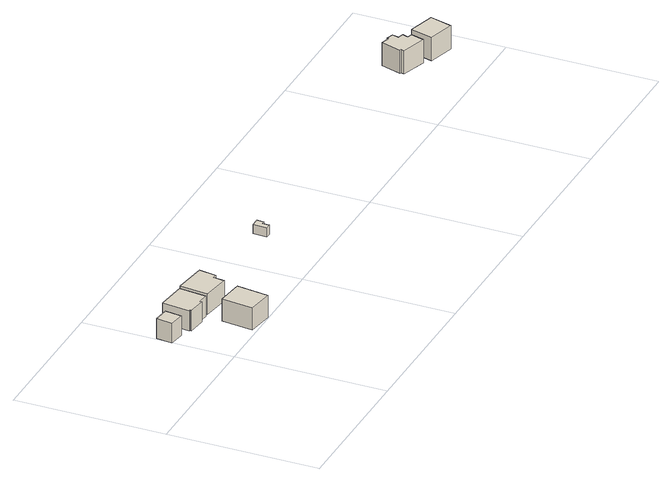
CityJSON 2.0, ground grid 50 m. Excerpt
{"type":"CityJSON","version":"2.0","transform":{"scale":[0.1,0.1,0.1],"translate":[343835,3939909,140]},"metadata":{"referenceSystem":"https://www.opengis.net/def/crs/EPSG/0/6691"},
"CityObjects":{
"building1":{"type":"Building","attributes":{"measuredHeight":7.3,"BuildingIDAttribute.prefecture":"14","BuildingIDAttribute.city":"14151","BuildingDetailAttribute.surveyYear":2015},"geometry":[{"type":"Solid","lod":"1","boundaries":[[[[0,1,2,3]],[[2,4,5,3]],[[1,6,4,2]],[[0,7,6,1]],[[3,5,7,0]],[[4,6,7,5]]]]}]},
"building2":{"type":"Building","attributes":{"usage":"411","measuredHeight":8.9,"storeysAboveGround":2,"BuildingIDAttribute.prefecture":"14","BuildingIDAttribute.city":"14151","BuildingDetailAttribute.totalFloorArea":161.95,"BuildingDetailAttribute.buildingFootprintArea":80.97,"BuildingDetailAttribute.buildingStructureType":"601","BuildingDetailAttribute.buildingStructureOrgType":"1","BuildingDetailAttribute.orgUsage":"10","BuildingDetailAttribute.surveyYear":2015},"geometry":[{"type":"Solid","lod":"1","boundaries":[[[[8,9,10,11,12,13,14,15]],[[14,16,17,15]],[[13,18,16,14]],[[12,19,18,13]],[[11,20,19,12]],[[10,21,20,11]],[[9,22,21,10]],[[8,23,22,9]],[[15,17,23,8]],[[16,18,19,20,21,22,23,17]]]]}]},
"building3":{"type":"Building","attributes":{"usage":"411","measuredHeight":9.8,"storeysAboveGround":2,"BuildingIDAttribute.prefecture":"14","BuildingIDAttribute.city":"14151","BuildingDetailAttribute.totalFloorArea":160.88,"BuildingDetailAttribute.buildingFootprintArea":80.44,"BuildingDetailAttribute.buildingStructureType":"601","BuildingDetailAttribute.buildingStructureOrgType":"1","BuildingDetailAttribute.orgUsage":"10","BuildingDetailAttribute.surveyYear":2015,"BuildingLandSlideRiskAttribute.description":"1","BuildingLandSlideRiskAttribute.areaType":"1"},"geometry":[{"type":"Solid","lod":"1","boundaries":[[[[24,25,26,27]],[[26,28,29,27]],[[25,30,28,26]],[[24,31,30,25]],[[27,29,31,24]],[[28,30,31,29]]]]}]},
"building4":{"type":"Building","attributes":{"usage":"411","measuredHeight":8,"storeysAboveGround":2,"BuildingIDAttribute.prefecture":"14","BuildingIDAttribute.city":"14151","BuildingDetailAttribute.totalFloorArea":166.86,"BuildingDetailAttribute.buildingFootprintArea":83.43,"BuildingDetailAttribute.buildingStructureType":"601","BuildingDetailAttribute.buildingStructureOrgType":"1","BuildingDetailAttribute.orgUsage":"10","BuildingDetailAttribute.surveyYear":2015},"geometry":[{"type":"Solid","lod":"1","boundaries":[[[[32,33,34,35,36,37]],[[36,38,39,37]],[[35,40,38,36]],[[34,41,40,35]],[[33,42,41,34]],[[32,43,42,33]],[[37,39,43,32]],[[38,40,41,42,43,39]]]]}]},
"building5":{"type":"Building","attributes":{"measuredHeight":3.9,"BuildingIDAttribute.prefecture":"14","BuildingIDAttribute.city":"14151","BuildingDetailAttribute.surveyYear":2015},"geometry":[{"type":"Solid","lod":"1","boundaries":[[[[44,45,46,47,48,49]],[[48,50,51,49]],[[47,52,50,48]],[[46,53,52,47]],[[45,54,53,46]],[[44,55,54,45]],[[49,51,55,44]],[[50,52,53,54,55,51]]]]}]},
"building6":{"type":"Building","attributes":{"usage":"411","measuredHeight":9.4,"storeysAboveGround":2,"BuildingIDAttribute.prefecture":"14","BuildingIDAttribute.city":"14151","BuildingDetailAttribute.totalFloorArea":113.45,"BuildingDetailAttribute.buildingFootprintArea":56.73,"BuildingDetailAttribute.buildingStructureType":"601","BuildingDetailAttribute.buildingStructureOrgType":"1","BuildingDetailAttribute.orgUsage":"10","BuildingDetailAttribute.surveyYear":2015},"geometry":[{"type":"Solid","lod":"1","boundaries":[[[[56,57,58,59,60,61,62,63,64,65,66,67]],[[66,68,69,67]],[[65,70,68,66]],[[64,71,70,65]],[[63,72,71,64]],[[62,73,72,63]],[[61,74,73,62]],[[60,75,74,61]],[[59,76,75,60]],[[58,77,76,59]],[[57,78,77,58]],[[56,79,78,57]],[[67,69,79,56]],[[68,70,71,72,73,74,75,76,77,78,79,69]]]]}]},
"building7":{"type":"Building","attributes":{"usage":"411","measuredHeight":9.3,"storeysAboveGround":2,"BuildingIDAttribute.prefecture":"14","BuildingIDAttribute.city":"14151","BuildingDetailAttribute.totalFloorArea":95.84,"BuildingDetailAttribute.buildingFootprintArea":47.92,"BuildingDetailAttribute.buildingStructureType":"601","BuildingDetailAttribute.buildingStructureOrgType":"1","BuildingDetailAttribute.orgUsage":"10","BuildingDetailAttribute.surveyYear":2015},"geometry":[{"type":"Solid","lod":"1","boundaries":[[[[80,81,82,83]],[[82,84,85,83]],[[81,86,84,82]],[[80,87,86,81]],[[83,85,87,80]],[[84,86,87,85]]]]}]}
},
"vertices":[
[1,204,2],[8,258,2],[60,252,2],[53,197,2],[60,252,70],[53,197,70],[8,258,70],[1,204,70],
[187,262,8],[177,171,8],[142,175,8],[141,168,8],[81,177,8],[82,182,8],[77,182,8],[88,274,8],[77,182,78],[88,274,78],[82,182,78],[81,177,78],[141,168,78],[142,175,78],[177,171,78],[187,262,78],
[175,119,6],[264,108,6],[250,1,6],[162,13,6],[250,1,82],[162,13,82],[264,108,82],[175,119,82],
[299,247,14],[291,189,14],[277,191,14],[272,154,14],[179,168,14],[190,262,14],[179,168,85],[190,262,85],[272,154,85],[277,191,85],[291,189,85],[299,247,85],
[667,235,17],[695,234,17],[694,212,17],[684,212,17],[683,188,17],[665,188,17],[683,188,49],[665,188,49],[684,212,49],[694,212,49],[695,234,49],[667,235,49],
[1798,180,16],[1714,206,16],[1717,217,16],[1712,218,16],[1733,286,16],[1761,277,16],[1763,283,16],[1787,276,16],[1781,254,16],[1800,248,16],[1794,229,16],[1811,224,16],[1794,229,96],[1811,224,96],[1800,248,96],[1781,254,96],[1787,276,96],[1763,283,96],[1761,277,96],[1733,286,96],[1712,218,96],[1717,217,96],[1714,206,96],[1798,180,96],
[1907,138,16],[1819,162,16],[1840,237,16],[1928,212,16],[1840,237,96],[1928,212,96],[1819,162,96],[1907,138,96]
]}
